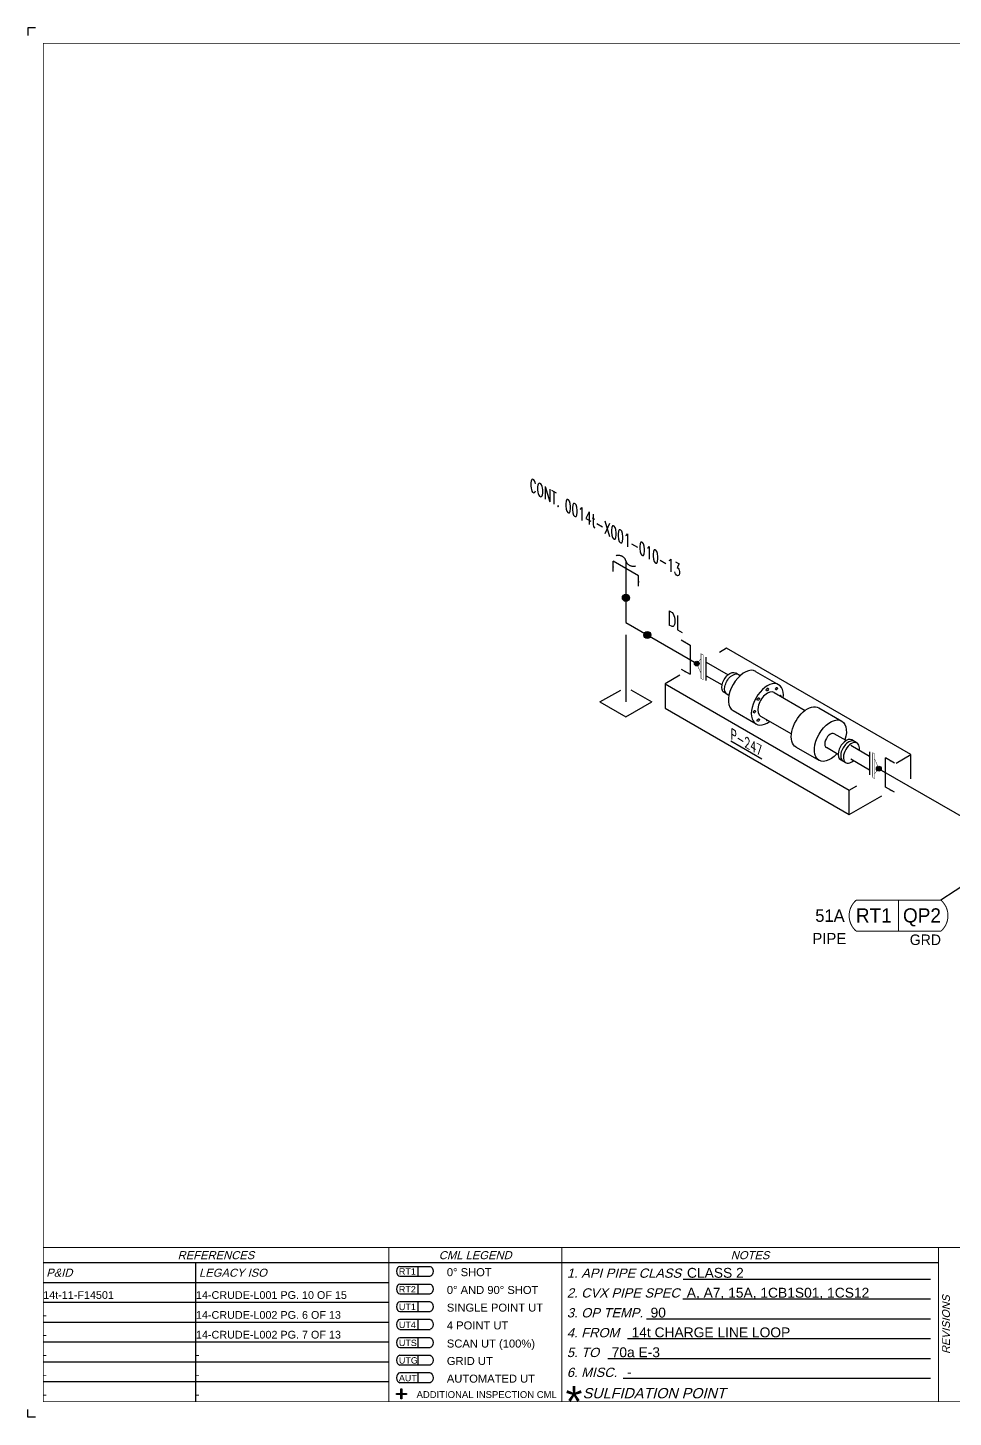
# Model space of a CAD drawing. Header units: inches. Extents: x 0 to 17.2, y 0 to 11.2.
# Drawn here: x 0 to 7.5, y 0 to 11.25 of the extents above; entities that cross this region are included whole.
import ezdxf
from ezdxf.enums import TextEntityAlignment as Align

# ---------------------------------------------------------------- set-up
doc = ezdxf.new("R2010")
doc.units = ezdxf.units.IN
doc.header["$MEASUREMENT"] = 0
doc.linetypes.add('HIDDEN2', pattern=[0.1875, 0.125, -0.0625])
for name, color, linetype in [('BORDER', 3, 'Continuous'), ('BORDERTEXT', 7, 'Continuous'), ('COMP', 1, 'Continuous'), ('Continuation', 7, 'Continuous'), ('DL', 20, 'Continuous'), ('EQUIP', 131, 'Continuous'), ('EQUIP-ANNO', 150, 'Continuous'), ('FITTINGS', 4, 'Continuous'), ('PART_SelectedCML_RT', 132, 'Continuous'), ('PIPE-ANNO', 150, 'HIDDEN2'), ('UNAS.PIPE', 251, 'Continuous'), ('Welds', 7, 'Continuous')]:
    doc.layers.add(name, color=color, linetype=linetype)
doc.layers.add('PIPE', color=7, linetype='Continuous', lineweight=30)
doc.styles.add('CMLPAS', font='')
doc.styles.add('FEASStandard', font='arial.ttf')
doc.styles.add('ISO30', font='simplex.shx', dxfattribs={"width": 0.85, "oblique": 30, "height": 0.075})
doc.styles.add('ISO330', font='romand.shx', dxfattribs={"width": 0.85, "height": 0.05})
doc.styles.add('PART_Standard', font='romans', dxfattribs={"width": 0.8, "height": 0.09})
doc.styles.add('Richmond', font='arial.ttf')
doc.styles.get("Standard").update_dxf_attribs({"font": 'arial.ttf'})
doc.styles.get('CMLPAS').set_extended_font_data('Cordia New')
doc.dimstyles.new('Richmond', dxfattribs={"dimtxt": 0.18, "dimasz": 0.18, "dimexe": 0.18, "dimexo": 0.0625, "dimgap": 0.09, "dimtad": 0, "dimtih": 1, "dimtoh": 1, "dimdec": 4, "dimzin": 0, "dimdsep": 46, "dimtxsty": 'Richmond', "dimcen": 0.09, "dimadec": 0, "dimazin": 0, "dimtfac": 1, "dimtdec": 4, "dimtofl": 0, "dimtmove": 0, "dimatfit": 3, "dimfxl": 1, "dimtolj": 1, "dimtzin": 0, "dimarcsym": 0})
doc.dimstyles.get("Standard").update_dxf_attribs({"dimtxt": 0.18, "dimasz": 0.18, "dimexe": 0.18, "dimexo": 0.0625, "dimgap": 0.09, "dimtad": 0, "dimtih": 1, "dimtoh": 1, "dimdec": 4, "dimzin": 0, "dimdsep": 46, "dimtxsty": 'Standard', "dimcen": 0.09, "dimadec": 0, "dimazin": 0, "dimtfac": 1, "dimtdec": 4, "dimtofl": 0, "dimtmove": 0, "dimatfit": 3, "dimfxl": 1, "dimtolj": 1, "dimtzin": 0, "dimarcsym": 0})

# ---------------------------------------------------------------- blocks, each defined once
blk = doc.blocks.new('Border')
h = blk.add_hatch(color=256)
h.dxf.hatch_style = 1
h.paths.add_polyline_path([(3.147, 0.317), (3.11, 0.317), (3.11, 0.31), (3.147, 0.31), (3.147, 0.273), (3.154, 0.273), (3.154, 0.31), (3.191, 0.31), (3.191, 0.317), (3.154, 0.317), (3.154, 0.354), (3.147, 0.354)])
blk.add_line((5.432, 1.244), (7.435, 1.244))
for points in [[(5.43, 1.083), (7.435, 1.083)], [(5.136, 0.922), (7.435, 0.922)], [(4.982, 0.762), (7.435, 0.762)], [(4.822, 0.601), (7.435, 0.601)], [(3.147, 0.317), (3.147, 0.354), (3.154, 0.354), (3.154, 0.317)], [(4.947, 0.44), (7.435, 0.44)], [(3.147, 0.31), (3.11, 0.31), (3.11, 0.317), (3.147, 0.317)], [(3.154, 0.31), (3.154, 0.273), (3.147, 0.273), (3.147, 0.31)], [(3.154, 0.317), (3.191, 0.317), (3.191, 0.31), (3.154, 0.31)]]:
    blk.add_lwpolyline(points)
at = {"layer": 'BORDER'}
for p, q in [((7.5, 1.375), (0.25, 1.375)), ((1.487, 0.25), (1.487, 1.375)), ((1.487, 1.214), (0.25, 1.214)), ((3.048, 1.214), (1.487, 1.214)), ((1.487, 1.054), (0.25, 1.054)), ((3.048, 1.054), (1.487, 1.054)), ((1.487, 0.893), (0.25, 0.893)), ((3.048, 0.893), (1.487, 0.893)), ((1.487, 0.732), (0.25, 0.732)), ((3.048, 0.732), (1.487, 0.732)), ((1.487, 0.571), (0.25, 0.571)), ((3.048, 0.571), (1.487, 0.571)), ((1.487, 0.411), (0.25, 0.411)), ((3.048, 0.411), (1.487, 0.411))]:
    blk.add_line(p, q, dxfattribs=at)
at = {"layer": 'BORDER', "const_width": 0.005}
blk.add_lwpolyline([(0.25, 0.25), (17.25, 0.25), (17.25, 11.25), (0.25, 11.25)], close=True, dxfattribs=at)
at = {"layer": 'BORDER', "const_width": 0.00833}
for points in [[(17.25, 1.5), (0.25, 1.5)], [(3.048, 0.25), (3.048, 1.5)], [(4.45, 0.25), (4.45, 1.5)], [(7.5, 0.25), (7.5, 1.5)]]:
    blk.add_lwpolyline(points, dxfattribs=at)
at = {"layer": 'BORDERTEXT', "color": 7, "linetype": 'Continuous'}
for p, q in [((3.137, 1.346), (3.383, 1.346)), ((3.137, 1.267), (3.383, 1.267)), ((3.137, 1.202), (3.383, 1.202)), ((3.137, 1.123), (3.383, 1.123))]:
    blk.add_line(p, q, dxfattribs=at)
at = {"layer": 'BORDERTEXT'}
for p, q in [((3.283, 1.346), (3.283, 1.267)), ((3.283, 1.202), (3.283, 1.123)), ((3.283, 1.059), (3.283, 0.98)), ((3.283, 1.059), (3.283, 0.98)), ((3.283, 0.915), (3.283, 0.836)), ((3.283, 0.915), (3.283, 0.836)), ((3.283, 0.768), (3.283, 0.689)), ((3.283, 0.768), (3.283, 0.689)), ((3.283, 0.626), (3.283, 0.548)), ((3.283, 0.626), (3.283, 0.548)), ((3.283, 0.483), (3.283, 0.405)), ((3.283, 0.483), (3.283, 0.405))]:
    blk.add_line(p, q, dxfattribs=at)
at = {"layer": 'BORDERTEXT', "color": 7}
for p, q in [((3.383, 1.059), (3.137, 1.059)), ((3.137, 0.98), (3.383, 0.98)), ((3.383, 0.915), (3.137, 0.915)), ((3.137, 0.836), (3.383, 0.836)), ((3.383, 0.768), (3.137, 0.768)), ((3.137, 0.689), (3.383, 0.689)), ((3.383, 0.626), (3.137, 0.626)), ((3.137, 0.548), (3.383, 0.548)), ((3.383, 0.483), (3.137, 0.483)), ((3.137, 0.405), (3.383, 0.405))]:
    blk.add_line(p, q, dxfattribs=at)
at = {"layer": 'BORDERTEXT'}
for centre in [(3.137, 1.307), (3.137, 1.163), (3.137, 1.02), (3.137, 0.876), (3.137, 0.729), (3.137, 0.587), (3.137, 0.444)]:
    blk.add_ellipse(centre, major_axis=(0, -0.0394), ratio=0.624439, start_param=3.141593, end_param=6.283185, dxfattribs=at)
at = {"layer": 'BORDERTEXT', "extrusion": (0, 0, -1)}
for centre in [(3.383, 1.307), (3.383, 1.163), (3.383, 1.02), (3.383, 0.876), (3.383, 0.729), (3.383, 0.587), (3.383, 0.444)]:
    blk.add_ellipse(centre, major_axis=(0, -0.0394), ratio=0.624439, start_param=3.141593, end_param=6.283185, dxfattribs=at)
at = {"layer": 'BORDERTEXT', "style": 'FEASStandard', "oblique": 15}
for s, p in [('REFERENCES', (1.649, 1.437)), ('CML LEGEND', (3.749, 1.437)), ('NOTES', (5.975, 1.437))]:
    blk.add_text(s, height=0.065, dxfattribs=at).set_placement(p, align=Align.MIDDLE)
for s, p in [('P&ID', (0.275, 1.295)), ('LEGACY ISO', (1.512, 1.295))]:
    blk.add_text(s, height=0.065, dxfattribs=at).set_placement(p, align=Align.MIDDLE_LEFT)
at = {"layer": 'BORDERTEXT', "style": 'FEASStandard'}
for s, height, p in [('RT1', 0.0518, (3.131, 1.279)), ('0%%D SHOT', 0.0648, (3.519, 1.267)), ('RT2', 0.0518, (3.131, 1.135)), ('0%%D AND 90%%D SHOT', 0.0648, (3.519, 1.123)), ('UT1', 0.0518, (3.131, 0.992)), ('SINGLE POINT UT', 0.0648, (3.519, 0.98)), ('4 POINT UT', 0.0648, (3.519, 0.836)), ('UT4', 0.0518, (3.131, 0.847)), ('UTS', 0.0518, (3.131, 0.701)), ('SCAN UT (100%%%)', 0.0648, (3.519, 0.689)), ('UTG', 0.0518, (3.131, 0.559)), ('GRID UT', 0.0648, (3.519, 0.548)), ('AUT', 0.0518, (3.131, 0.416)), ('AUTOMATED UT', 0.0648, (3.519, 0.405)), ('ADDITIONAL INSPECTION CML', 0.055, (3.274, 0.281))]:
    blk.add_text(s, height=height, dxfattribs=at).set_placement(p)
at = {"layer": 'BORDERTEXT', "style": 'FEASStandard', "oblique": 15}
for s, height, p in [('1. API PIPE CLASS', 0.075, (4.491, 1.254)), ('2. CVX PIPE SPEC', 0.075, (4.491, 1.094)), ('3. OP TEMP.', 0.075, (4.491, 0.933)), ('4. FROM ', 0.075, (4.491, 0.772)), ('5. TO ', 0.075, (4.491, 0.612)), ('6. MISC. ', 0.075, (4.491, 0.451)), ('SULFIDATION POINT', 0.08333, (4.619, 0.278))]:
    blk.add_text(s, height=height, dxfattribs=at).set_placement(p)
blk.add_text('REVISIONS', height=0.0625, rotation=90, dxfattribs=at).set_placement((7.562, 0.875), align=Align.MIDDLE)
at = {"layer": 'BORDERTEXT', "insert": (4.481, 0.378), "char_height": 0.25, "attachment_point": 1, "style": 'FEASStandard'}
blk.add_mtext('*', dxfattribs=at)
blk = doc.blocks.new('BORDER TEXT')
at = {"layer": 'BORDERTEXT'}
for tag, p, height, style in [('API_PIPE_CLASS', (5.464, 1.254), 0.08, 'Richmond'), ('MATERIAL1', (12.263, 1.211), 0.08, 'Richmond'), ('P&ID_#1', (0.25, 1.083), 0.0625, 'FEASStandard'), ('LINE_#1', (1.487, 1.083), 0.0625, 'FEASStandard'), ('CVX_PIPE_SPEC', (5.462, 1.093), 0.08, 'Richmond'), ('OP_TEMP', (5.169, 0.932), 0.08, 'Richmond'), ('MATERIAL2', (12.263, 1.04), 0.08, 'Richmond'), ('P&ID_#2', (0.25, 0.922), 0.0625, 'FEASStandard'), ('LINE_#2', (1.487, 0.922), 0.0625, 'FEASStandard'), ('MATERIAL3', (12.263, 0.868), 0.08, 'Richmond'), ('P&ID_#3', (0.25, 0.762), 0.0625, 'FEASStandard'), ('LINE_#3', (1.487, 0.762), 0.0625, 'FEASStandard'), ('FROM', (5.015, 0.772), 0.08, 'Richmond'), ('TO', (4.854, 0.611), 0.08, 'Richmond'), ('MATERIAL4', (12.263, 0.696), 0.08, 'Richmond'), ('P&ID_#4', (0.25, 0.601), 0.0625, 'FEASStandard'), ('LINE_#4', (1.487, 0.601), 0.0625, 'FEASStandard'), ('MATERIAL5', (12.263, 0.525), 0.08, 'Richmond'), ('P&ID_#5', (0.25, 0.44), 0.0625, 'FEASStandard'), ('LINE_#5', (1.487, 0.44), 0.0625, 'FEASStandard'), ('MISC', (4.979, 0.451), 0.08, 'Richmond'), ('INSULATION', (12.928, 0.414), 0.0625, 'FEASStandard'), ('P&ID_#6', (0.25, 0.28), 0.0625, 'FEASStandard'), ('LINE_#6', (1.487, 0.28), 0.0625, 'FEASStandard'), ('PWHT', (12.928, 0.281), 0.0625, 'FEASStandard')]:
    blk.add_attdef(tag, p, '', height=height, dxfattribs=dict(at, style=style))
at = {"layer": 'BORDERTEXT', "style": 'FEASStandard'}
for tag, p in [('DR.BY', (11.075, 0.562)), ('DR.BY_DATE', (11.95, 0.562)), ('CHK_BY', (11.075, 0.354)), ('CHK._BY_DATE', (11.95, 0.354))]:
    blk.add_attdef(tag, text='', height=0.1, dxfattribs=at).set_placement(p, align=Align.MIDDLE_CENTER)
at = {"layer": 'BORDERTEXT', "style": 'PART_Standard', "width": 0.8}
for tag, p in [('PLANT_NUMBER', (13.938, 0.384)), ('SYSTEM_NUMBER', (14.812, 0.384)), ('CIRCUIT_NUMBER', (15.688, 0.384)), ('SHEET_NUMBER', (16.5, 0.384)), ('REVISION', (17.062, 0.384))]:
    blk.add_attdef(tag, text='', height=0.15, dxfattribs=at).set_placement(p, align=Align.MIDDLE_CENTER)
blk = doc.blocks.new('2_ELBOW_WELD_30')
at = {"linetype": 'ByBlock', "lineweight": -2}
h = blk.add_hatch(color=0, dxfattribs=at)
edge = h.paths.add_edge_path()
edge.add_arc((0.174, 0.1), 0.0286, 0, 360)
h = blk.add_hatch(color=0, dxfattribs=at)
edge = h.paths.add_edge_path()
edge.add_arc((0, -0.201), 0.0286, 0, 360)
at = {"color": 0, "linetype": 'ByBlock', "lineweight": -2}
for centre in [(0.174, 0.1), (0, -0.201)]:
    blk.add_circle(centre, 0.0286, dxfattribs=at)
blk = doc.blocks.new('AM9A04')
at = {"linetype": 'Continuous', "const_width": 0.01}
blk.add_lwpolyline([(0, -0.289), (0, 0.289), (-0.05, 0.318), (-0.05, -0.26)], close=True, dxfattribs=at)
at = {"const_width": 0.01}
blk.add_lwpolyline([(-0.05, -0.144), (-0.15, 0.087), (-0.05, 0.202)], dxfattribs=at)
blk = doc.blocks.new('1_Cont_330')
at = {"layer": 'Continuation', "style": 'PART_Standard', "oblique": 330, "width": 0.8}
blk.add_attdef('CONT.', (0, 0), '', height=0.09, rotation=330, dxfattribs=at)
blk = doc.blocks.new('1_BREAK-PIPE_PIPE_00')
at = {"color": 0, "linetype": 'ByBlock', "lineweight": -2}
for centre, major_axis in [((0.03, -0.092), (0, 0.101)), ((-0.03, 0.092), (0, -0.101))]:
    blk.add_ellipse(centre, major_axis=major_axis, ratio=0.711978, start_param=0.427466, end_param=3.141593, dxfattribs=at)
blk = doc.blocks.new('1_Tilde_30')
at = {"layer": 'PIPE-ANNO', "xscale": -0.5000000000000001, "yscale": 0.5000000000000001, "zscale": 0.5000000000000001, "rotation": 114.4010914305396}
blk.add_blockref('1_BREAK-PIPE_PIPE_00', (0, 0), dxfattribs=at)
blk = doc.blocks.new('DL_330')
at = {"layer": 'DL', "style": 'ISO330', "oblique": 330, "width": 0.85}
blk.add_text('DL', height=0.1, rotation=330, dxfattribs=at).set_placement((0, 0))
blk = doc.blocks.new('4_SUPPORT_PLATE_00')
at = {"color": 0, "linetype": 'ByBlock', "lineweight": -2}
for p, q in [((0, -0.1), (0, -0.643)), ((-0.21, -0.643), (-0.042, -0.546)), ((0.041, -0.545), (0.21, -0.643)), ((-0.21, -0.643), (0, -0.764)), ((0, -0.764), (0.21, -0.643))]:
    blk.add_line(p, q, dxfattribs=at)
blk = doc.blocks.new('CMLPAS')
at = {"const_width": 0.008}
blk.add_lwpolyline([(0.063, 0.125, 0.454441), (0.063, -0.125), (0.75, -0.125, 0.454441), (0.75, 0.125)], format="xyb", close=True, dxfattribs=at)
blk.add_lwpolyline([(0.406, -0.125), (0.406, 0.125)], dxfattribs=at)
at = {"style": 'CMLPAS', "flags": 1}
for tag, p in [('STATE', (0.75, 0.623)), ('DL', (0.75, 0.482)), ('CIRCUIT', (0.75, 0.341)), ('SUBSINTERVAL(MONTHS)', (-0.025, -0.335)), ('OLD_ID', (0.75, -0.337)), ('OLD_NDE', (0.75, -0.478)), ('OLD_ENTY', (0.741, -0.636)), ('SIZE', (0.747, -0.761)), ('SPEC', (0.747, -0.902)), ('JUSTIFY', (0.747, -1.043)), ('COMMENTS', (0.747, -1.185)), ('OLD_ASSET', (0.75, -1.326)), ('SCHED', (0.737, -1.469)), ('NOM_THICK', (0.752, -1.61)), ('CORR_ALLOW', (0.763, -1.745)), ('TML_STATUS', (0.772, -1.878)), ('FLOW_ORDER', (0.778, -2.13))]:
    blk.add_attdef(tag, text='', height=0.1, dxfattribs=at).set_placement(p, align=Align.MIDDLE_RIGHT)
at = {"style": 'CMLPAS'}
for tag, height, p in [('CHILD', 0.25, (0.75, 0.269)), ('###', 0.115, (0.75, 0.002)), ('ACCESS', 0.085, (0.75, -0.195))]:
    blk.add_attdef(tag, text='', height=height, dxfattribs=at).set_placement(p, align=Align.MIDDLE_RIGHT)
at = {"color": 152, "style": 'CMLPAS'}
for tag, height, p in [('SPECIAL', 0.085, (0.405, 0.19)), ('DM-TYPE', 0.1, (-0.03, 0)), ('COMP', 0.09, (-0.017, -0.185))]:
    blk.add_attdef(tag, text='', height=height, dxfattribs=at).set_placement(p, align=Align.MIDDLE_RIGHT)
at = {"style": 'CMLPAS'}
blk.add_attdef('NDE', text='', height=0.115, dxfattribs=at).set_placement((0.206, 0.002), align=Align.MIDDLE_CENTER)
blk = doc.blocks.new('*U85')
at = {"color": 20, "linetype": 'ByBlock', "ltscale": 0.7}
blk.add_line((0.054, -0.15), (0.054, 0.087), dxfattribs=at)
for points in [[(0.126, 0.046), (0.054, 0.087)], [(0.126, -0.191), (0.054, -0.15)]]:
    blk.add_leader(points, dimstyle='Richmond', override={"dimasz": 0.04, "dimgap": 0.09, "dimtad": 0}, dxfattribs=at)
blk = doc.blocks.new('*U86')
at = {"color": 20, "linetype": 'ByBlock', "ltscale": 0.7}
blk.add_line((-0.054, 0.15), (-0.054, -0.087), dxfattribs=at)
for points in [[(-0.126, 0.191), (-0.054, 0.15)], [(-0.126, -0.046), (-0.054, -0.087)]]:
    blk.add_leader(points, dimstyle='Richmond', override={"dimasz": 0.04, "dimgap": 0.09, "dimtad": 0}, dxfattribs=at)
blk = doc.blocks.new('*U84')
at = {"color": 20, "linetype": 'ByBlock', "ltscale": 0.7}
blk.add_line((0.103, -0.122), (-0.103, -0.003), dxfattribs=at)
for points in [[(-0.103, -0.086), (-0.103, -0.003)], [(0.103, -0.204), (0.103, -0.122)]]:
    blk.add_leader(points, dimstyle='Richmond', override={"dimasz": 0.04, "dimgap": 0.09, "dimtad": 0}, dxfattribs=at)

msp = doc.modelspace()

# ---------------------------------------------------------------- hatches: boundary and pattern name
at = {"layer": 'UNAS.PIPE'}
h = msp.add_hatch(color=256, dxfattribs=at)
h.dxf.hatch_style = 1
h.paths.add_polyline_path([(5.438, 6.102, -1), (5.399, 6.102, -1)])

# ---------------------------------------------------------------- linework, layer by layer
for p, q in [((0, 11.25), (0, 11.188)), ((0.062, 11.25), (0, 11.25)), ((0, 0), (0, 0.062)), ((0.062, 0), (0, 0))]:
    msp.add_line(p, q)
at = {"layer": 'EQUIP'}
for p, q in [((5.66, 6.226), (5.602, 6.193)), ((7.152, 5.365), (5.66, 6.226)), ((5.28, 6.007), (5.161, 5.938)), ((5.734, 6.027), (5.77, 6.006)), ((5.895, 6.039), (6.082, 5.931)), ((5.161, 5.938), (5.161, 5.741)), ((5.161, 5.938), (6.653, 5.077)), ((5.664, 5.854), (5.641, 5.867)), ((5.664, 5.854), (5.678, 5.846)), ((6.045, 5.868), (6.295, 5.723)), ((5.161, 5.741), (6.653, 4.88)), ((6.406, 5.745), (6.592, 5.637)), ((5.712, 5.721), (5.898, 5.613)), ((5.935, 5.677), (6.185, 5.532)), ((6.627, 5.479), (6.531, 5.534)), ((6.222, 5.426), (6.408, 5.319)), ((6.564, 5.367), (6.468, 5.422)), ((6.717, 5.459), (6.674, 5.484)), ((6.625, 5.299), (6.582, 5.324)), ((7.032, 5.296), (7.152, 5.365)), ((7.152, 5.168), (7.152, 5.365)), ((6.653, 5.077), (6.714, 5.112)), ((6.653, 4.88), (6.653, 5.077)), ((6.653, 4.88), (6.916, 5.032))]:
    msp.add_line(p, q, dxfattribs=at)
at = {"layer": 'EQUIP', "extrusion": (0, 0, -1)}
for centre, major_axis, start_param, end_param in [((5.687, 5.947), (-0.0461, -0.0798), 0, 3.141593), ((5.709, 5.934), (-0.0461, -0.0798), 0, 3.141593), ((6.314, 5.585), (-0.092, -0.159), 0, 3.141593), ((6.5, 5.478), (-0.092, -0.159), 5.07104, 10.637012)]:
    msp.add_ellipse(centre, major_axis=major_axis, ratio=0.57735, start_param=start_param, end_param=end_param, dxfattribs=at)
at = {"layer": 'EQUIP'}
for centre, major_axis, start_param, end_param in [((5.804, 5.88), (0.092, 0.159), 6.283185, 9.07169), ((5.99, 5.772), (0.092, 0.159), 5.35589, 10.352073), ((5.99, 5.772), (0.0551, 0.0955), 0, 3.141593), ((5.804, 5.88), (0.092, 0.159), 9.07169, 9.424778), ((6.094, 5.832), (0.0061, 0.0106), 5.253068, 7.313302), ((5.99, 5.652), (0.0061, 0.0106), 2.111476, 4.17171), ((6.5, 5.478), (0.0322, 0.0559), 6.283185, 9.424778), ((6.628, 5.404), (0.0461, 0.0798), 6.283185, 9.424778), ((6.649, 5.392), (0.0461, 0.0798), 6.283185, 9.424778), ((6.671, 5.379), (0.0461, 0.0798), 4.987129, 10.720834)]:
    msp.add_ellipse(centre, major_axis=major_axis, ratio=0.57735, start_param=start_param, end_param=end_param, dxfattribs=at)
for centre in [(5.99, 5.892), (6.064, 5.899), (5.917, 5.815), (5.886, 5.712), (5.917, 5.645)]:
    msp.add_ellipse(centre, major_axis=(0.0061, 0.0106), ratio=0.57735, dxfattribs=at)
msp.add_point((6.671, 5.379), dxfattribs=at)
at = {"layer": 'PIPE'}
msp.add_line((6.893, 5.251), (11.519, 2.58), dxfattribs=at)
at = {"layer": 'UNAS.PIPE'}
for p, q in [((4.844, 6.934), (4.844, 6.434)), ((4.844, 6.434), (5.418, 6.102))]:
    msp.add_line(p, q, dxfattribs=at)
at = {"layer": 'UNAS.PIPE', "linetype": 'ByBlock', "lineweight": -2}
for p, q in [((5.494, 5.965), (5.494, 6.153)), ((5.494, 6.114), (5.672, 6.011)), ((5.494, 6.004), (5.624, 5.929))]:
    msp.add_line(p, q, dxfattribs=at)
at = {"layer": 'UNAS.PIPE'}
msp.add_circle((5.418, 6.102), 0.0195, dxfattribs=at)

# ---------------------------------------------------------------- block references
at = {"xscale": -1, "rotation": 359.999999999998}
msp.add_blockref('1_Tilde_30', (4.844, 6.934), dxfattribs=at)
msp.add_blockref('DL_330', (5.183, 6.421))
at = {"layer": 'BORDER'}
msp.add_blockref('Border', (-0.125, -0.125), dxfattribs=at)
at = {"layer": 'BORDERTEXT'}
ref = msp.add_blockref('BORDER TEXT', (-0.125, -0.125), dxfattribs=at)
ref.add_attrib('MISC', '-', (4.854, 0.326), dxfattribs={"height": 0.08, "style": 'Richmond'})
ref.add_attrib('TO', '70a E-3', (4.729, 0.486), dxfattribs={"height": 0.08, "style": 'Richmond'})
ref.add_attrib('FROM', '14t CHARGE LINE LOOP', (4.89, 0.647), dxfattribs={"height": 0.08, "style": 'Richmond'})
ref.add_attrib('OP_TEMP', '90', (5.044, 0.807), dxfattribs={"height": 0.08, "style": 'Richmond'})
ref.add_attrib('CVX_PIPE_SPEC', 'A, A7, 15A, 1CB1S01, 1CS12', (5.337, 0.968), dxfattribs={"height": 0.08, "style": 'Richmond'})
ref.add_attrib('API_PIPE_CLASS', 'CLASS 2', (5.339, 1.129), dxfattribs={"height": 0.08, "style": 'Richmond'})
ref.add_attrib('LINE_#6', '-', (1.362, 0.155), dxfattribs={"height": 0.0625, "style": 'FEASStandard'})
ref.add_attrib('LINE_#5', '-', (1.362, 0.315), dxfattribs={"height": 0.0625, "style": 'FEASStandard'})
ref.add_attrib('LINE_#4', '-', (1.362, 0.476), dxfattribs={"height": 0.0625, "style": 'FEASStandard'})
ref.add_attrib('LINE_#3', '14-CRUDE-L002 PG. 7 OF 13', (1.362, 0.637), dxfattribs={"height": 0.0625, "style": 'FEASStandard'})
ref.add_attrib('LINE_#2', '14-CRUDE-L002 PG. 6 OF 13', (1.362, 0.797), dxfattribs={"height": 0.0625, "style": 'FEASStandard'})
ref.add_attrib('LINE_#1', '14-CRUDE-L001 PG. 10 OF 15', (1.362, 0.958), dxfattribs={"height": 0.0625, "style": 'FEASStandard'})
ref.add_attrib('P&ID_#6', '-', (0.125, 0.155), dxfattribs={"height": 0.0625, "style": 'FEASStandard'})
ref.add_attrib('P&ID_#5', '-', (0.125, 0.315), dxfattribs={"height": 0.0625, "style": 'FEASStandard'})
ref.add_attrib('P&ID_#4', '-', (0.125, 0.476), dxfattribs={"height": 0.0625, "style": 'FEASStandard'})
ref.add_attrib('P&ID_#3', '-', (0.125, 0.637), dxfattribs={"height": 0.0625, "style": 'FEASStandard'})
ref.add_attrib('P&ID_#2', '-', (0.125, 0.797), dxfattribs={"height": 0.0625, "style": 'FEASStandard'})
ref.add_attrib('P&ID_#1', '14t-11-F14501', (0.125, 0.958), dxfattribs={"height": 0.0625, "style": 'FEASStandard'})
at = {"layer": 'Continuation'}
msp.add_blockref('1_Cont_330', (4.065, 7.505), dxfattribs=at).add_auto_attribs({'CONT.': 'CONT. 0014t-X001-010-13'})
at = {"layer": 'DL'}
for name, p in [('*U84', (4.844, 6.934)), ('*U86', (5.418, 6.102))]:
    msp.add_blockref(name, p, dxfattribs=at)
at = {"layer": 'PART_SelectedCML_RT'}
msp.add_blockref('CMLPAS', (6.646, 4.061), dxfattribs=at).add_auto_attribs({'###': 'QP2', 'NDE': 'RT1', 'DM-TYPE': '51A', 'COMP': 'PIPE', 'ACCESS': 'GRD'})
at = {"layer": 'UNAS.PIPE', "rotation": 59.99999999999999}
msp.add_blockref('2_ELBOW_WELD_30', (4.844, 6.434), dxfattribs=at)
at = {"layer": 'UNAS.PIPE'}
msp.add_blockref('4_SUPPORT_PLATE_00', (4.844, 6.434), dxfattribs=at)
at = {"layer": 'UNAS.PIPE', "xscale": 0.3466300616258731, "yscale": 0.3466300616258731, "zscale": 0.3466300616258731}
msp.add_blockref('AM9A04', (5.47, 6.072), dxfattribs=at)

# ---------------------------------------------------------------- texts
at = {"layer": 'EQUIP-ANNO', "style": 'ISO30', "oblique": 330, "width": 0.85}
msp.add_text('%%UP-247', height=0.075, rotation=330, dxfattribs=at).set_placement((5.693, 5.494))

# ---------------------------------------------------------------- leaders
at = {"layer": 'PART_SelectedCML_RT'}
msp.add_leader([(7.864, 4.494), (7.396, 4.186)], dimstyle='Standard', dxfattribs=at)

# ---------------------------------------------------------------- next in the draw order: wipeouts: each hides what was drawn before it
msp.add_wipeout([(6.665, 5.328), (6.665, 5.438), (6.817, 5.35), (6.817, 5.388), (6.841, 5.375), (6.841, 5.187), (6.817, 5.201), (6.817, 5.24)]).dxf.layer = 'FITTINGS'

# ---------------------------------------------------------------- next in the draw order: linework, layer by layer
at = {"layer": 'FITTINGS', "linetype": 'ByBlock', "lineweight": -2}
for p, q in [((6.817, 5.35), (6.665, 5.438)), ((6.817, 5.24), (6.665, 5.328)), ((6.817, 5.388), (6.817, 5.201)), ((6.841, 5.375), (6.841, 5.187))]:
    msp.add_line(p, q, dxfattribs=at)

# ---------------------------------------------------------------- next in the draw order: wipeouts: each hides what was drawn before it
msp.add_wipeout([(6.893, 5.251), (6.858, 5.211), (6.858, 5.171), (6.841, 5.181), (6.841, 5.381), (6.858, 5.371), (6.858, 5.331)]).dxf.layer = 'COMP'

# ---------------------------------------------------------------- next in the draw order: hatches: boundary and pattern name
at = {"layer": 'Welds'}
h = msp.add_hatch(color=256, dxfattribs=at)
h.dxf.hatch_style = 1
h.paths.add_polyline_path([(6.873, 5.251, 1), (6.912, 5.251, 1)])

# ---------------------------------------------------------------- next in the draw order: linework, layer by layer
msp.add_circle((6.893, 5.251), 0.0195, dxfattribs=at)

# ---------------------------------------------------------------- next in the draw order: block references
at = {"layer": 'COMP', "xscale": 0.3466300616258731, "yscale": 0.3466300616258731, "zscale": 0.3466300616258731, "rotation": 180}
msp.add_blockref('AM9A04', (6.841, 5.281), dxfattribs=at)
at = {"layer": 'DL'}
msp.add_blockref('*U85', (6.893, 5.251), dxfattribs=at)

doc.saveas('drawing.dxf')
